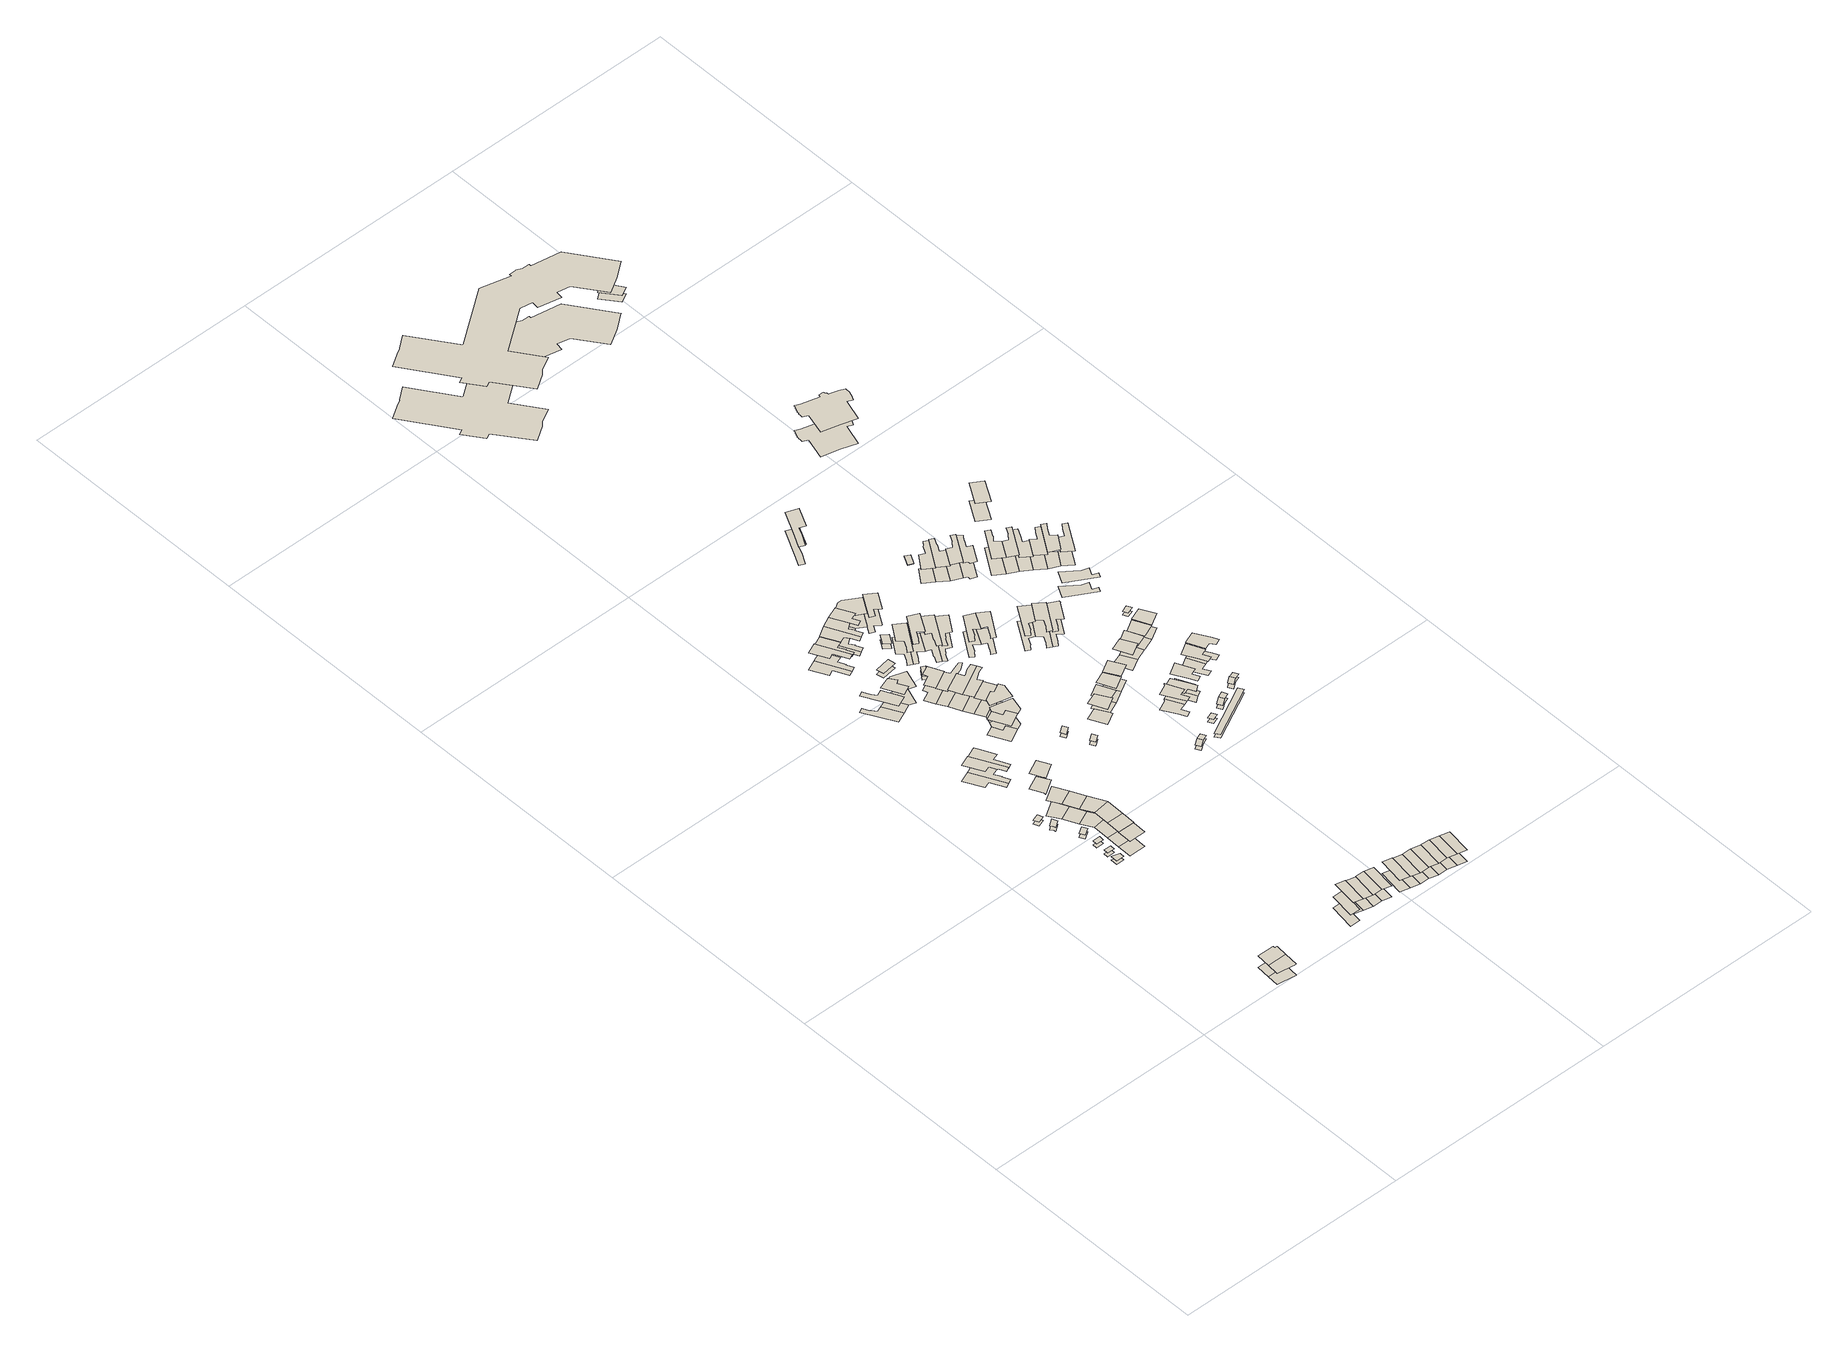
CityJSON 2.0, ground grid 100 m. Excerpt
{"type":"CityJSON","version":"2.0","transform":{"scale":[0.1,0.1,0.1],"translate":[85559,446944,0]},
"CityObjects":{
"building1":{"type":"Building","attributes":{"yearOfConstruction":"1924-01-01Z","measuredHeight":5.61,"storeysAboveGround":1},"geometry":[{"type":"MultiSurface","lod":"1.2","boundaries":[[[0,1,2,3,4,5,6,7]],[[8,9,10,11,12,13,14,15]]]}]},
"building2":{"type":"Building","attributes":{"yearOfConstruction":"1924-01-01Z","measuredHeight":5.61,"storeysAboveGround":1},"geometry":[{"type":"MultiSurface","lod":"1.2","boundaries":[[[2,16,17,18,19,20,3]],[[10,21,22,23,24,25,11]]]}]},
"building3":{"type":"Building","attributes":{"yearOfConstruction":"1968-01-01Z","measuredHeight":1.85,"storeysAboveGround":0},"geometry":[{"type":"MultiSurface","lod":"1.2","boundaries":[[[26,27,28,29]],[[30,31,32,33]]]}]},
"building4":{"type":"Building","attributes":{"yearOfConstruction":"1968-01-01Z","measuredHeight":1.87,"storeysAboveGround":0},"geometry":[{"type":"MultiSurface","lod":"1.2","boundaries":[[[34,35,36,37]],[[38,39,40,41]]]}]},
"building5":{"type":"Building","attributes":{"yearOfConstruction":"1968-01-01Z","measuredHeight":1.93,"storeysAboveGround":0},"geometry":[{"type":"MultiSurface","lod":"1.2","boundaries":[[[42,43,44,45,46]],[[47,48,49,50,51]]]}]},
"building6":{"type":"Building","attributes":{"yearOfConstruction":"1968-01-01Z","measuredHeight":1.88,"storeysAboveGround":0},"geometry":[{"type":"MultiSurface","lod":"1.2","boundaries":[[[52,53,54,55,56]],[[57,58,59,60,61]]]}]},
"building7":{"type":"Building","attributes":{"yearOfConstruction":"1968-01-01Z","measuredHeight":1.86,"storeysAboveGround":0},"geometry":[{"type":"MultiSurface","lod":"1.2","boundaries":[[[62,63,64,65]],[[66,67,68,69]]]}]},
"building8":{"type":"Building","attributes":{"yearOfConstruction":"1968-01-01Z","measuredHeight":1.87,"storeysAboveGround":0},"geometry":[{"type":"MultiSurface","lod":"1.2","boundaries":[[[70,71,72,73]],[[74,75,76,77]]]}]},
"building9":{"type":"Building","attributes":{"yearOfConstruction":"1920-01-01Z","measuredHeight":7.22,"storeysAboveGround":2},"geometry":[{"type":"MultiSurface","lod":"1.2","boundaries":[[[78,79,80,81,82]],[[83,84,85,86,87]]]}]},
"building10":{"type":"Building","attributes":{"yearOfConstruction":"1920-01-01Z","measuredHeight":7.91,"storeysAboveGround":2},"geometry":[{"type":"MultiSurface","lod":"1.2","boundaries":[[[88,89,90,91,92,93,94,95]],[[96,97,98,99,100,101,102,103]]]}]},
"building11":{"type":"Building","attributes":{"yearOfConstruction":"1920-01-01Z","measuredHeight":7.51,"storeysAboveGround":2},"geometry":[{"type":"MultiSurface","lod":"1.2","boundaries":[[[80,104,105,81]],[[106,107,108,109]]]}]},
"building12":{"type":"Building","attributes":{"yearOfConstruction":"1920-01-01Z","measuredHeight":7.49,"storeysAboveGround":2},"geometry":[{"type":"MultiSurface","lod":"1.2","boundaries":[[[110,111,112,113]],[[114,115,116,117]]]}]},
"building13":{"type":"Building","attributes":{"yearOfConstruction":"1920-01-01Z","measuredHeight":7.45,"storeysAboveGround":2},"geometry":[{"type":"MultiSurface","lod":"1.2","boundaries":[[[110,118,119,111]],[[114,120,121,115]]]}]},
"building14":{"type":"Building","attributes":{"yearOfConstruction":"1920-01-01Z","measuredHeight":7.41,"storeysAboveGround":2},"geometry":[{"type":"MultiSurface","lod":"1.2","boundaries":[[[104,122,123,105]],[[124,125,126,127]]]}]},
"building15":{"type":"Building","attributes":{"yearOfConstruction":"1920-01-01Z","measuredHeight":7.49,"storeysAboveGround":2},"geometry":[{"type":"MultiSurface","lod":"1.2","boundaries":[[[118,123,122,119]],[[120,128,129,121]]]}]},
"building16":{"type":"Building","attributes":{"yearOfConstruction":"1920-01-01Z","measuredHeight":7.39,"storeysAboveGround":2},"geometry":[{"type":"MultiSurface","lod":"1.2","boundaries":[[[130,131,132,133,94,93,134,135,136,137]],[[138,139,140,141,142,143,144,145,146,147]]]}]},
"building17":{"type":"Building","attributes":{"yearOfConstruction":"1924-01-01Z","measuredHeight":5.58,"storeysAboveGround":1},"geometry":[{"type":"MultiSurface","lod":"1.2","boundaries":[[[148,149,150,151,152]],[[153,154,155,156,157]]]}]},
"building18":{"type":"Building","attributes":{"yearOfConstruction":"1920-01-01Z","measuredHeight":7.85,"storeysAboveGround":2},"geometry":[{"type":"MultiSurface","lod":"1.2","boundaries":[[[158,159,160,161,162,163]],[[164,165,166,167,168,169]]]}]},
"building19":{"type":"Building","attributes":{"yearOfConstruction":"1920-01-01Z","measuredHeight":8.14,"storeysAboveGround":2},"geometry":[{"type":"MultiSurface","lod":"1.2","boundaries":[[[170,171,172,173,174,175,176,177]],[[178,179,180,181,182,183,184,185]]]}]},
"building20":{"type":"Building","attributes":{"yearOfConstruction":"1924-01-01Z","measuredHeight":5.66,"storeysAboveGround":1},"geometry":[{"type":"MultiSurface","lod":"1.2","boundaries":[[[186,187,150,149,188]],[[189,190,191,192,193]]]}]},
"building21":{"type":"Building","attributes":{"yearOfConstruction":"1924-01-01Z","measuredHeight":5.62,"storeysAboveGround":1},"geometry":[{"type":"MultiSurface","lod":"1.2","boundaries":[[[194,195,186,188]],[[196,197,198,199]]]}]},
"building22":{"type":"Building","attributes":{"yearOfConstruction":"1920-01-01Z","measuredHeight":9.31,"storeysAboveGround":3},"geometry":[{"type":"MultiSurface","lod":"1.2","boundaries":[[[171,200,201,202,203,172]],[[204,205,206,207,208,209]]]}]},
"building23":{"type":"Building","attributes":{"yearOfConstruction":"1924-01-01Z","measuredHeight":5.65,"storeysAboveGround":1},"geometry":[{"type":"MultiSurface","lod":"1.2","boundaries":[[[210,211,195,194]],[[212,213,214,215]]]}]},
"building24":{"type":"Building","attributes":{"yearOfConstruction":"1920-01-01Z","measuredHeight":8.25,"storeysAboveGround":2},"geometry":[{"type":"MultiSurface","lod":"1.2","boundaries":[[[216,217,218,219,220,221,222,223]],[[224,225,226,227,228,229,230,231]]]}]},
"building25":{"type":"Building","attributes":{"yearOfConstruction":"1920-01-01Z","measuredHeight":8,"storeysAboveGround":2},"geometry":[{"type":"MultiSurface","lod":"1.2","boundaries":[[[200,232,233,234,203,202,201]],[[235,236,237,238,239,240,241]]]}]},
"building26":{"type":"Building","attributes":{"yearOfConstruction":"1924-01-01Z","measuredHeight":5.62,"storeysAboveGround":1},"geometry":[{"type":"MultiSurface","lod":"1.2","boundaries":[[[242,243,211,210]],[[244,245,246,247]]]}]},
"building27":{"type":"Building","attributes":{"yearOfConstruction":"1920-01-01Z","measuredHeight":7.45,"storeysAboveGround":2},"geometry":[{"type":"MultiSurface","lod":"1.2","boundaries":[[[248,249,222,221,250,251,252,253]],[[254,255,256,257,258,259,260,261]]]}]},
"building28":{"type":"Building","attributes":{"yearOfConstruction":"1920-01-01Z","measuredHeight":7.74,"storeysAboveGround":2},"geometry":[{"type":"MultiSurface","lod":"1.2","boundaries":[[[262,263,264,265,266,267]],[[268,269,270,271,272,273]]]}]},
"building29":{"type":"Building","attributes":{"yearOfConstruction":"1920-01-01Z","measuredHeight":7.51,"storeysAboveGround":2},"geometry":[{"type":"MultiSurface","lod":"1.2","boundaries":[[[265,264,263,274,275,276,266]],[[277,278,279,280,281,282,283]]]}]},
"building30":{"type":"Building","attributes":{"yearOfConstruction":"1920-01-01Z","measuredHeight":7.87,"storeysAboveGround":2},"geometry":[{"type":"MultiSurface","lod":"1.2","boundaries":[[[284,285,286,287,288,289]],[[290,291,292,293,294,295]]]}]},
"building31":{"type":"Building","attributes":{"yearOfConstruction":"1920-01-01Z","measuredHeight":2.19,"storeysAboveGround":0},"geometry":[{"type":"MultiSurface","lod":"1.2","boundaries":[[[296,297,298,299]],[[300,301,302,303]]]}]},
"building32":{"type":"Building","attributes":{"yearOfConstruction":"1920-01-01Z","measuredHeight":7.53,"storeysAboveGround":2},"geometry":[{"type":"MultiSurface","lod":"1.2","boundaries":[[[248,304,305,306,307,308,309,249]],[[310,311,312,313,314,315,316,317]]]}]},
"building33":{"type":"Building","attributes":{"yearOfConstruction":"1924-01-01Z","measuredHeight":5.66,"storeysAboveGround":1},"geometry":[{"type":"MultiSurface","lod":"1.2","boundaries":[[[318,319,320,321]],[[322,323,324,325]]]}]},
"building34":{"type":"Building","attributes":{"yearOfConstruction":"1920-01-01Z","measuredHeight":8.48,"storeysAboveGround":2},"geometry":[{"type":"MultiSurface","lod":"1.2","boundaries":[[[275,326,327,328,329,330,276]],[[331,332,333,334,335,336,337]]]}]},
"building35":{"type":"Building","attributes":{"yearOfConstruction":"1920-01-01Z","measuredHeight":7.57,"storeysAboveGround":2},"geometry":[{"type":"MultiSurface","lod":"1.2","boundaries":[[[286,338,339,340,341,342,343,344,345,287]],[[346,347,348,349,350,351,352,353,354,355]]]}]},
"building36":{"type":"Building","attributes":{"yearOfConstruction":"1920-01-01Z","measuredHeight":7.88,"storeysAboveGround":2},"geometry":[{"type":"MultiSurface","lod":"1.2","boundaries":[[[330,329,328,327,356,357]],[[358,359,360,361,362,363]]]}]},
"building37":{"type":"Building","attributes":{"yearOfConstruction":"1920-01-01Z","measuredHeight":8.3,"storeysAboveGround":2},"geometry":[{"type":"MultiSurface","lod":"1.2","boundaries":[[[338,364,365,366,367,368,369,339]],[[370,371,372,373,374,375,376,377]]]}]},
"building38":{"type":"Building","attributes":{"yearOfConstruction":"1920-01-01Z","measuredHeight":8.3,"storeysAboveGround":2},"geometry":[{"type":"MultiSurface","lod":"1.2","boundaries":[[[357,356,378,379,380,365,364]],[[381,382,383,384,385,372,371]]]}]},
"building39":{"type":"Building","attributes":{"yearOfConstruction":"1920-01-01Z","measuredHeight":7.53,"storeysAboveGround":2},"geometry":[{"type":"MultiSurface","lod":"1.2","boundaries":[[[308,386,387,388,389,390,391,309]],[[315,392,393,394,395,396,397,316]]]}]},
"building40":{"type":"Building","attributes":{"yearOfConstruction":"1924-01-01Z","measuredHeight":5.62,"storeysAboveGround":1},"geometry":[{"type":"MultiSurface","lod":"1.2","boundaries":[[[319,398,399,320]],[[400,401,402,403]]]}]},
"building41":{"type":"Building","attributes":{"yearOfConstruction":"1920-01-01Z","measuredHeight":1.93,"storeysAboveGround":0},"geometry":[{"type":"MultiSurface","lod":"1.2","boundaries":[[[404,405,406,407]],[[408,409,410,411]]]}]},
"building42":{"type":"Building","attributes":{"yearOfConstruction":"1920-01-01Z","measuredHeight":1.72,"storeysAboveGround":0},"geometry":[{"type":"MultiSurface","lod":"1.2","boundaries":[[[412,413,414,415]],[[416,417,418,419]]]}]},
"building43":{"type":"Building","attributes":{"yearOfConstruction":"1920-01-01Z","measuredHeight":1.94,"storeysAboveGround":0},"geometry":[{"type":"MultiSurface","lod":"1.2","boundaries":[[[420,421,422,423,424]],[[425,426,427,428,429]]]}]},
"building44":{"type":"Building","attributes":{"yearOfConstruction":"1924-01-01Z","measuredHeight":5.62,"storeysAboveGround":1},"geometry":[{"type":"MultiSurface","lod":"1.2","boundaries":[[[430,431,399,398]],[[432,433,402,401]]]}]},
"building45":{"type":"Building","attributes":{"yearOfConstruction":"1920-01-01Z","measuredHeight":7.59,"storeysAboveGround":2},"geometry":[{"type":"MultiSurface","lod":"1.2","boundaries":[[[390,434,435,436,437,438,391]],[[439,440,441,442,443,444,445]]]}]},
"building46":{"type":"Building","attributes":{"yearOfConstruction":"1920-01-01Z","measuredHeight":2.38,"storeysAboveGround":0},"geometry":[{"type":"MultiSurface","lod":"1.2","boundaries":[[[446,447,448,449]],[[450,451,452,453]]]}]},
"building47":{"type":"Building","attributes":{"yearOfConstruction":"1924-01-01Z","measuredHeight":5.68,"storeysAboveGround":1},"geometry":[{"type":"MultiSurface","lod":"1.2","boundaries":[[[454,455,431,430]],[[456,457,458,459]]]}]},
"building48":{"type":"Building","attributes":{"yearOfConstruction":"1920-01-01Z","measuredHeight":6.43,"storeysAboveGround":2},"geometry":[{"type":"MultiSurface","lod":"1.2","boundaries":[[[460,461,462,463,464,465,466,467]],[[468,469,470,471,472,473,474,475]]]}]},
"building49":{"type":"Building","attributes":{"yearOfConstruction":"1920-01-01Z","measuredHeight":9.78,"storeysAboveGround":3},"geometry":[{"type":"MultiSurface","lod":"1.2","boundaries":[[[460,476,477,478,479,480,461]],[[481,482,483,484,485,486,487]]]}]},
"building50":{"type":"Building","attributes":{"yearOfConstruction":"1924-01-01Z","measuredHeight":5.66,"storeysAboveGround":1},"geometry":[{"type":"MultiSurface","lod":"1.2","boundaries":[[[488,489,455,454]],[[490,491,457,456]]]}]},
"building51":{"type":"Building","attributes":{"yearOfConstruction":"1920-01-01Z","measuredHeight":6.48,"storeysAboveGround":2},"geometry":[{"type":"MultiSurface","lod":"1.2","boundaries":[[[437,492,493,494,495,496,438]],[[497,498,499,500,501,502,503]]]}]},
"building52":{"type":"Building","attributes":{"yearOfConstruction":"1920-01-01Z","measuredHeight":7.53,"storeysAboveGround":2},"geometry":[{"type":"MultiSurface","lod":"1.2","boundaries":[[[504,505,506,507,508]],[[509,510,511,512,513]]]}]},
"building53":{"type":"Building","attributes":{"yearOfConstruction":"1924-01-01Z","measuredHeight":5.67,"storeysAboveGround":1},"geometry":[{"type":"MultiSurface","lod":"1.2","boundaries":[[[488,514,515,489]],[[490,516,517,491]]]}]},
"building54":{"type":"Building","attributes":{"yearOfConstruction":"1920-01-01Z","measuredHeight":8.33,"storeysAboveGround":2},"geometry":[{"type":"MultiSurface","lod":"1.2","boundaries":[[[518,519,520,521,480,479,522,523]],[[524,525,526,527,528,529,530,531]]]}]},
"building55":{"type":"Building","attributes":{"yearOfConstruction":"1920-01-01Z","measuredHeight":7.98,"storeysAboveGround":2},"geometry":[{"type":"MultiSurface","lod":"1.2","boundaries":[[[493,532,533,534,535,536,537,494]],[[538,539,540,541,542,543,544,545]]]}]},
"building56":{"type":"Building","attributes":{"yearOfConstruction":"1920-01-01Z","measuredHeight":7.73,"storeysAboveGround":2},"geometry":[{"type":"MultiSurface","lod":"1.2","boundaries":[[[546,547,548,549,550,551,552,553,521,520]],[[554,555,556,557,558,559,560,561,562,563]]]}]},
"building57":{"type":"Building","attributes":{"yearOfConstruction":"1924-01-01Z","measuredHeight":5.67,"storeysAboveGround":1},"geometry":[{"type":"MultiSurface","lod":"1.2","boundaries":[[[564,565,515,514]],[[566,567,517,516]]]}]},
"building58":{"type":"Building","attributes":{"yearOfConstruction":"1929-01-01Z","measuredHeight":2.01,"storeysAboveGround":0},"geometry":[{"type":"MultiSurface","lod":"1.2","boundaries":[[[568,569,570,571]],[[572,573,574,575]]]}]},
"building59":{"type":"Building","attributes":{"yearOfConstruction":"1920-01-01Z","measuredHeight":6.31,"storeysAboveGround":2},"geometry":[{"type":"MultiSurface","lod":"1.2","boundaries":[[[507,506,576,577,578]],[[579,580,581,582,583]]]}]},
"building60":{"type":"Building","attributes":{"yearOfConstruction":"1929-01-01Z","measuredHeight":1.9,"storeysAboveGround":0},"geometry":[{"type":"MultiSurface","lod":"1.2","boundaries":[[[584,585,570,569]],[[586,587,588,589]]]}]},
"building61":{"type":"Building","attributes":{"yearOfConstruction":"1920-01-01Z","measuredHeight":7.88,"storeysAboveGround":2},"geometry":[{"type":"MultiSurface","lod":"1.2","boundaries":[[[590,591,592,593,594,595,596,597]],[[598,599,600,601,602,603,604,605]]]}]},
"building62":{"type":"Building","attributes":{"yearOfConstruction":"1920-01-01Z","measuredHeight":7.27,"storeysAboveGround":2},"geometry":[{"type":"MultiSurface","lod":"1.2","boundaries":[[[576,606,607,577]],[[608,609,610,611]]]}]},
"building63":{"type":"Building","attributes":{"yearOfConstruction":"1920-01-01Z","measuredHeight":8.09,"storeysAboveGround":2},"geometry":[{"type":"MultiSurface","lod":"1.2","boundaries":[[[612,613,595,594,614,615,616,617]],[[618,619,620,621,622,623,624,625]]]}]},
"building64":{"type":"Building","attributes":{"yearOfConstruction":"1929-01-01Z","measuredHeight":7.55,"storeysAboveGround":2},"geometry":[{"type":"MultiSurface","lod":"1.2","boundaries":[[[626,627,628,629,630,631,632,633]],[[634,635,636,637,638,639,640,641]]]}]},
"building65":{"type":"Building","attributes":{"yearOfConstruction":"1920-01-01Z","measuredHeight":7.67,"storeysAboveGround":2},"geometry":[{"type":"MultiSurface","lod":"1.2","boundaries":[[[606,642,643,607]],[[644,645,646,647]]]}]},
"building66":{"type":"Building","attributes":{"yearOfConstruction":"1929-01-01Z","measuredHeight":2.01,"storeysAboveGround":0},"geometry":[{"type":"MultiSurface","lod":"1.2","boundaries":[[[648,649,650,651]],[[652,653,654,655]]]}]},
"building67":{"type":"Building","attributes":{"yearOfConstruction":"1914-01-01Z","measuredHeight":9.25,"storeysAboveGround":3},"geometry":[{"type":"MultiSurface","lod":"1.2","boundaries":[[[656,657,658,659,660,661,662,663,664]],[[665,666,667,668,669,670,671,672,673]]]}]},
"building68":{"type":"Building","attributes":{"yearOfConstruction":"1920-01-01Z","measuredHeight":7.37,"storeysAboveGround":2},"geometry":[{"type":"MultiSurface","lod":"1.2","boundaries":[[[674,675,676,677,678,679,680,681]],[[682,683,684,685,686,687,688,689]]]}]},
"building69":{"type":"Building","attributes":{"yearOfConstruction":"1929-01-01Z","measuredHeight":5.4,"storeysAboveGround":1},"geometry":[{"type":"MultiSurface","lod":"1.2","boundaries":[[[626,690,691,692,693,694,627]],[[695,696,697,698,699,700,701]]]}]},
"building70":{"type":"Building","attributes":{"yearOfConstruction":"1990-01-01Z","measuredHeight":1.73,"storeysAboveGround":0},"geometry":[{"type":"MultiSurface","lod":"1.2","boundaries":[[[702,703,704,705]],[[706,707,708,709]]]}]},
"building71":{"type":"Building","attributes":{"yearOfConstruction":"1929-01-01Z","measuredHeight":2.1,"storeysAboveGround":0},"geometry":[{"type":"MultiSurface","lod":"1.2","boundaries":[[[710,711,712,713]],[[714,715,716,717]]]}]},
"building72":{"type":"Building","attributes":{"yearOfConstruction":"1920-01-01Z","measuredHeight":8.12,"storeysAboveGround":2},"geometry":[{"type":"MultiSurface","lod":"1.2","boundaries":[[[718,719,720,679,678,721,722,723]],[[724,725,726,727,728,729,730,731]]]}]},
"building73":{"type":"Building","attributes":{"yearOfConstruction":"1929-01-01Z","measuredHeight":7.56,"storeysAboveGround":2},"geometry":[{"type":"MultiSurface","lod":"1.2","boundaries":[[[693,692,732,733,734,735,694]],[[736,737,738,739,740,741,742]]]}]},
"building74":{"type":"Building","attributes":{"yearOfConstruction":"1920-01-01Z","measuredHeight":7.77,"storeysAboveGround":2},"geometry":[{"type":"MultiSurface","lod":"1.2","boundaries":[[[743,744,745,746]],[[747,748,749,750]]]}]},
"building75":{"type":"Building","attributes":{"yearOfConstruction":"1920-01-01Z","measuredHeight":7.43,"storeysAboveGround":2},"geometry":[{"type":"MultiSurface","lod":"1.2","boundaries":[[[719,751,752,753,754,755,756,757,758,720]],[[759,760,761,762,763,764,765,766,767,768]]]}]},
"building76":{"type":"Building","attributes":{"yearOfConstruction":"1929-01-01Z","measuredHeight":2.18,"storeysAboveGround":0},"geometry":[{"type":"MultiSurface","lod":"1.2","boundaries":[[[769,770,712,711]],[[771,772,773,774]]]}]},
"building77":{"type":"Building","attributes":{"yearOfConstruction":"1920-01-01Z","measuredHeight":6.88,"storeysAboveGround":2},"geometry":[{"type":"MultiSurface","lod":"1.2","boundaries":[[[775,776,777,778,779,780,781,782]],[[783,784,785,786,787,788,789,790]]]}]},
"building78":{"type":"Building","attributes":{"yearOfConstruction":"1920-01-01Z","measuredHeight":0.155,"storeysAboveGround":0},"geometry":[{"type":"MultiSurface","lod":"1.2","boundaries":[[[791,792,793,794]],[[795,796,797,798]]]}]},
"building79":{"type":"Building","attributes":{"yearOfConstruction":"1920-01-01Z","measuredHeight":6.59,"storeysAboveGround":2},"geometry":[{"type":"MultiSurface","lod":"1.2","boundaries":[[[744,799,800,801,745]],[[802,803,804,805,806]]]}]},
"building80":{"type":"Building","attributes":{"yearOfConstruction":"1920-01-01Z","measuredHeight":7.35,"storeysAboveGround":2},"geometry":[{"type":"MultiSurface","lod":"1.2","boundaries":[[[775,807,808,809,810,811,812,776]],[[813,814,815,816,817,818,819,820]]]}]},
"building81":{"type":"Building","attributes":{"yearOfConstruction":"1929-01-01Z","measuredHeight":2.22,"storeysAboveGround":0},"geometry":[{"type":"MultiSurface","lod":"1.2","boundaries":[[[821,822,823,824]],[[825,826,827,828]]]}]},
"building82":{"type":"Building","attributes":{"yearOfConstruction":"1929-01-01Z","measuredHeight":7.14,"storeysAboveGround":2},"geometry":[{"type":"MultiSurface","lod":"1.2","boundaries":[[[829,830,831,832,833,834,835]],[[836,837,838,839,840,841,842]]]}]},
"building83":{"type":"Building","attributes":{"yearOfConstruction":"1920-01-01Z","measuredHeight":7.95,"storeysAboveGround":2},"geometry":[{"type":"MultiSurface","lod":"1.2","boundaries":[[[843,844,845,846,847,848,808,807]],[[849,850,851,852,853,854,855,856]]]}]},
"building84":{"type":"Building","attributes":{"yearOfConstruction":"1920-01-01Z","measuredHeight":6.82,"storeysAboveGround":2},"geometry":[{"type":"MultiSurface","lod":"1.2","boundaries":[[[799,857,858,859,800]],[[860,861,862,863,864]]]}]},
"building85":{"type":"Building","attributes":{"yearOfConstruction":"1929-01-01Z","measuredHeight":1.85,"storeysAboveGround":0},"geometry":[{"type":"MultiSurface","lod":"1.2","boundaries":[[[865,866,823,822]],[[867,868,869,870]]]}]},
"building86":{"type":"Building","attributes":{"yearOfConstruction":"1920-01-01Z","measuredHeight":7.58,"storeysAboveGround":2},"geometry":[{"type":"MultiSurface","lod":"1.2","boundaries":[[[871,844,843,872,873,874,875,876,877,878]],[[879,880,881,882,883,884,885,886,887,888]]]}]},
"building87":{"type":"Building","attributes":{"yearOfConstruction":"1957-01-01Z","measuredHeight":25.71,"storeysAboveGround":8},"geometry":[{"type":"MultiSurface","lod":"1.2","boundaries":[[[889,890,891,892,893,894,895,896,897,898,899,900,901,902,903,904,905,906,907,908,909,910,911,912,913,914,915,916,917,918,919,920,921,922,923,924,925,926]],[[927,928,929,930,931,932,933,934,935,936,937,938,939,940,941,942,943,944,945,946,947,948,949,950,951,952,953,954,955,956,957,958,959,960,961,962,963,964]]]}]},
"building88":{"type":"Building","attributes":{"yearOfConstruction":"1929-01-01Z","measuredHeight":7.67,"storeysAboveGround":2},"geometry":[{"type":"MultiSurface","lod":"1.2","boundaries":[[[833,965,966,967,968,969,834]],[[970,971,972,973,974,975,976]]]}]},
"building89":{"type":"Building","attributes":{"yearOfConstruction":"1920-01-01Z","measuredHeight":7.19,"storeysAboveGround":2},"geometry":[{"type":"MultiSurface","lod":"1.2","boundaries":[[[858,977,978,979,859]],[[980,981,982,983,984]]]}]},
"building90":{"type":"Building","attributes":{"yearOfConstruction":"1920-01-01Z","measuredHeight":8.3,"storeysAboveGround":2},"geometry":[{"type":"MultiSurface","lod":"1.2","boundaries":[[[985,986,987,988,989,990,991,992]],[[993,994,995,996,997,998,999,1000]]]}]},
"building91":{"type":"Building","attributes":{"yearOfConstruction":"1920-01-01Z","measuredHeight":1.87,"storeysAboveGround":0},"geometry":[{"type":"MultiSurface","lod":"1.2","boundaries":[[[1001,1002,1003,1004]],[[1005,1006,1007,1008]]]}]},
"building92":{"type":"Building","attributes":{"yearOfConstruction":"1920-01-01Z","measuredHeight":7.18,"storeysAboveGround":2},"geometry":[{"type":"MultiSurface","lod":"1.2","boundaries":[[[1009,1010,1011,1012,1013,1014,1015,1016]],[[1017,1018,1019,1020,1021,1022,1023,1024]]]}]},
"building93":{"type":"Building","attributes":{"yearOfConstruction":"1920-01-01Z","measuredHeight":8.25,"storeysAboveGround":2},"geometry":[{"type":"MultiSurface","lod":"1.2","boundaries":[[[1025,1026,1027,1028,1029,1030,987,986]],[[1031,1032,1033,1034,1035,1036,995,994]]]}]},
"building94":{"type":"Building","attributes":{"yearOfConstruction":"1920-01-01Z","measuredHeight":6.94,"storeysAboveGround":2},"geometry":[{"type":"MultiSurface","lod":"1.2","boundaries":[[[1026,1025,1037,1038,1039,1040,1041]],[[1042,1043,1044,1045,1046,1047,1048]]]}]},
"building95":{"type":"Building","attributes":{"yearOfConstruction":"1920-01-01Z","measuredHeight":7.21,"storeysAboveGround":2},"geometry":[{"type":"MultiSurface","lod":"1.2","boundaries":[[[1049,1050,1051,1052,1053,1038,1037]],[[1054,1055,1056,1057,1058,1059,1060]]]}]},
"building96":{"type":"Building","attributes":{"yearOfConstruction":"1920-01-01Z","measuredHeight":8.2,"storeysAboveGround":2},"geometry":[{"type":"MultiSurface","lod":"1.2","boundaries":[[[1061,1050,1049,1062,1063,1064,1065,1066]],[[1067,1068,1069,1070,1071,1072,1073,1074]]]}]},
"building97":{"type":"Building","attributes":{"yearOfConstruction":"1920-01-01Z","measuredHeight":6.96,"storeysAboveGround":2},"geometry":[{"type":"MultiSurface","lod":"1.2","boundaries":[[[1062,1075,1076,1077,1078,1079,1080,1063]],[[1081,1082,1083,1084,1085,1086,1087,1088]]]}]},
"building98":{"type":"Building","attributes":{"yearOfConstruction":"1928-01-01Z","measuredHeight":8.86,"storeysAboveGround":2},"geometry":[{"type":"MultiSurface","lod":"1.2","boundaries":[[[1089,1090,1091,1092]],[[1093,1094,1095,1096]]]}]},
"building99":{"type":"Building","attributes":{"yearOfConstruction":"1993-01-01Z","measuredHeight":12.33,"storeysAboveGround":4},"geometry":[{"type":"MultiSurface","lod":"1.2","boundaries":[[[1097,1098,1099,1100,1101,1102,1103,1104,1105,1106,1107,1108,1109,1110,1111,1112,1113,1114,1115,1116,1117,1118,1119,1120,1121,1122,1123,1124,1125,1126,1127,1128,1129,1130,1131,1132,1133,1134,1135,1136,1137,1138,1139,1140,1141,1142,1143,1144,1145,1146,1147,1148,1149,1150,1151,1152,1153,1154,1155,1156,1157,1158,1159,1160,1161,1162,1163,1164,1165,1166,1167,1168,1169,1170]],[[1171,1172,1173,1174,1175,1176,1177,1178,1179,1180,1181,1182,1183,1184,1185,1186,1187,1188,1189,1190,1191,1192,1193,1194,1195,1196,1197,1198,1199,1200,1201,1202,1203,1204,1205,1206,1207,1208,1209,1210,1211,1212,1213,1214,1215,1216,1217,1218,1219,1220,1221,1222,1223,1224,1225,1226,1227,1228,1229,1230,1231,1232,1233,1234,1235,1236,1237,1238,1239,1240,1241,1242,1243,1244]]]}]},
"building100":{"type":"Building","attributes":{"yearOfConstruction":"1972-01-01Z","measuredHeight":3.16,"storeysAboveGround":1},"geometry":[{"type":"MultiSurface","lod":"1.2","boundaries":[[[1245,1246,1247,1248]],[[1249,1250,1251,1252]]]}]}
},
"vertices":[
[445,0,0],[446,0,0],[451,60,0],[369,60,0],[364,10,0],[434,0,0],[435,0,0],[443,0,0],[445,0,56],[446,0,56],[451,60,56],[369,60,56],[364,10,56],[434,0,56],[435,0,56],[443,0,56],
[456,110,0],[454,110,0],[445,110,0],[445,120,0],[374,120,0],[456,110,56],[454,110,56],[445,110,56],[445,120,56],[374,120,56],
[390,840,0],[391,860,0],[359,870,0],[358,840,0],[390,840,18],[391,860,18],[359,870,18],[358,840,18],
[392,890,0],[393,910,0],[361,910,0],[360,890,0],[392,890,19],[393,910,19],[361,910,19],[360,890,19],
[288,1170,0],[316,1180,0],[308,1200,0],[307,1200,0],[278,1190,0],[288,1170,19],[316,1180,19],[308,1200,19],[307,1200,19],[278,1190,19],
[310,1120,0],[312,1110,0],[340,1130,0],[330,1150,0],[302,1130,0],[310,1120,19],[312,1110,19],[340,1130,19],[330,1150,19],[302,1130,19],
[394,950,0],[395,970,0],[363,970,0],[362,950,0],[394,950,19],[395,970,19],[363,970,19],[362,950,19],
[363,1010,0],[392,1030,0],[382,1050,0],[353,1030,0],[363,1010,19],[392,1030,19],[382,1050,19],[353,1030,19],
[431,840,0],[492,840,0],[494,900,0],[423,900,0],[421,840,0],[431,840,72],[492,840,72],[494,900,72],[423,900,72],[421,840,72],
[279,1440,0],[305,1450,0],[319,1420,0],[321,1420,0],[334,1390,0],[353,1400,0],[285,1540,0],[239,1520,0],[279,1440,79],[305,1450,79],[319,1420,79],[321,1420,79],[334,1390,79],[353,1400,79],[285,1540,79],[239,1520,79],
[496,960,0],[425,960,0],[494,900,75],[496,960,75],[425,960,75],[423,900,75],
[370,1140,0],[433,1170,0],[404,1230,0],[341,1190,0],[370,1140,75],[433,1170,75],[404,1230,75],[341,1190,75],
[398,1080,0],[461,1110,0],[398,1080,75],[461,1110,75],
[498,1040,0],[427,1030,0],[496,960,74],[498,1040,74],[427,1030,74],[425,960,74],
[427,1030,75],[498,1040,75],
[373,1480,0],[344,1540,0],[343,1540,0],[333,1560,0],[372,1410,0],[358,1440,0],[360,1440,0],[345,1470,0],[373,1480,74],[344,1540,74],[343,1540,74],[333,1560,74],[285,1540,74],[353,1400,74],[372,1410,74],[358,1440,74],[360,1440,74],[345,1470,74],
[797,50,0],[803,90,0],[811,160,0],[771,160,0],[755,50,0],[797,50,56],[803,90,56],[811,160,56],[771,160,56],[755,50,56],
[412,1280,0],[413,1280,0],[413,1270,0],[476,1310,0],[450,1360,0],[387,1330,0],[412,1280,78],[413,1280,78],[413,1270,78],[476,1310,78],[450,1360,78],[387,1330,78],
[278,1890,0],[323,1910,0],[283,1990,0],[258,1980,0],[244,2000,0],[242,2000,0],[229,2030,0],[210,2020,0],[278,1890,81],[323,1910,81],[283,1990,81],[258,1980,81],[244,2000,81],[242,2000,81],[229,2030,81],[210,2020,81],
[857,190,0],[818,200,0],[841,80,0],[857,190,57],[818,200,57],[811,160,57],[803,90,57],[841,80,57],
[881,70,0],[897,180,0],[881,70,56],[897,180,56],[857,190,56],[841,80,56],
[361,1930,0],[341,1970,0],[355,1980,0],[335,2010,0],[323,1910,93],[361,1930,93],[341,1970,93],[355,1980,93],[335,2010,93],[283,1990,93],
[921,70,0],[937,180,0],[921,70,57],[937,180,57],[897,180,57],[881,70,57],
[258,2230,0],[281,2240,0],[295,2210,0],[296,2210,0],[309,2180,0],[331,2190,0],[268,2320,0],[223,2300,0],[258,2230,83],[281,2240,83],[295,2210,83],[296,2210,83],[309,2180,83],[331,2190,83],[268,2320,83],[223,2300,83],
[389,1920,0],[416,2000,0],[354,2020,0],[361,1930,80],[389,1920,80],[416,2000,80],[354,2020,80],[335,2010,80],[355,1980,80],[341,1970,80],
[960,60,0],[976,170,0],[960,60,56],[976,170,56],[937,180,56],[921,70,56],
[348,2270,0],[313,2340,0],[349,2200,0],[336,2230,0],[337,2230,0],[323,2260,0],[348,2270,74],[313,2340,74],[268,2320,74],[331,2190,74],[349,2200,74],[336,2230,74],[337,2230,74],[323,2260,74],
[504,1550,0],[564,1580,0],[542,1620,0],[521,1610,0],[503,1650,0],[464,1630,0],[504,1550,77],[564,1580,77],[542,1620,77],[521,1610,77],[503,1650,77],[464,1630,77],
[588,1590,0],[603,1650,0],[513,1670,0],[521,1610,75],[542,1620,75],[564,1580,75],[588,1590,75],[603,1650,75],[513,1670,75],[503,1650,75],
[456,1930,0],[416,1910,0],[436,1870,0],[515,1910,0],[488,1970,0],[449,1950,0],[456,1930,79],[416,1910,79],[436,1870,79],[515,1910,79],[488,1970,79],[449,1950,79],
[389,2090,0],[453,2100,0],[449,2130,0],[384,2120,0],[389,2090,22],[453,2100,22],[449,2130,22],[384,2120,22],
[373,2280,0],[387,2260,0],[388,2260,0],[402,2230,0],[420,2240,0],[358,2370,0],[348,2270,75],[373,2280,75],[387,2260,75],[388,2260,75],[402,2230,75],[420,2240,75],[358,2370,75],[313,2340,75],
[1000,60,0],[1040,50,0],[1056,160,0],[1016,170,0],[1000,60,57],[1040,50,57],[1056,160,57],[1016,170,57],
[618,1710,0],[607,1730,0],[570,1710,0],[564,1720,0],[522,1700,0],[603,1650,85],[618,1710,85],[607,1730,85],[570,1710,85],[564,1720,85],[522,1700,85],[513,1670,85],
[458,1830,0],[538,1870,0],[566,1880,0],[565,1880,0],[592,1900,0],[583,1910,0],[556,1900,0],[527,1890,0],[436,1870,76],[458,1830,76],[538,1870,76],[566,1880,76],[565,1880,76],[592,1900,76],[583,1910,76],[556,1900,76],[527,1890,76],[515,1910,76],
[582,1780,0],[503,1740,0],[522,1700,79],[564,1720,79],[570,1710,79],[607,1730,79],[582,1780,79],[503,1740,79],
[480,1780,0],[615,1850,0],[605,1870,0],[579,1860,0],[578,1860,0],[550,1840,0],[458,1830,83],[480,1780,83],[615,1850,83],[605,1870,83],[579,1860,83],[578,1860,83],[550,1840,83],[538,1870,83],
[570,1800,0],[598,1820,0],[624,1830,0],[503,1740,83],[582,1780,83],[570,1800,83],[598,1820,83],[624,1830,83],
[439,2250,0],[426,2280,0],[427,2280,0],[413,2300,0],[437,2320,0],[401,2390,0],[439,2250,75],[426,2280,75],[427,2280,75],[413,2300,75],[437,2320,75],[401,2390,75],
[1079,40,0],[1095,150,0],[1040,50,56],[1079,40,56],[1095,150,56],[1056,160,56],
[658,1430,0],[686,1450,0],[676,1470,0],[648,1450,0],[658,1430,19],[686,1450,19],[676,1470,19],[648,1450,19],
[499,1980,0],[528,2020,0],[511,2030,0],[482,1990,0],[499,1980,17],[528,2020,17],[511,2030,17],[482,1990,17],
[708,1330,0],[736,1350,0],[735,1350,0],[726,1370,0],[698,1350,0],[708,1330,19],[736,1350,19],[735,1350,19],[726,1370,19],[698,1350,19],
[1119,40,0],[1135,150,0],[1119,40,56],[1135,150,56],
[451,2290,0],[471,2300,0],[457,2330,0],[486,2340,0],[451,2410,0],[437,2320,76],[451,2290,76],[471,2300,76],[457,2330,76],[486,2340,76],[451,2410,76],[401,2390,76],
[512,2180,0],[535,2220,0],[510,2240,0],[486,2200,0],[512,2180,24],[535,2220,24],[510,2240,24],[486,2200,24],
[1159,30,0],[1175,140,0],[1159,30,57],[1175,140,57],[1135,150,57],[1119,40,57],
[512,2070,0],[593,2190,0],[550,2220,0],[502,2150,0],[526,2130,0],[509,2100,0],[510,2100,0],[494,2080,0],[512,2070,64],[593,2190,64],[550,2220,64],[502,2150,64],[526,2130,64],[509,2100,64],[510,2100,64],[494,2080,64],
[530,2060,0],[547,2080,0],[564,2110,0],[588,2090,0],[636,2170,0],[512,2070,98],[530,2060,98],[547,2080,98],[564,2110,98],[588,2090,98],[636,2170,98],[593,2190,98],
[1198,30,0],[1214,140,0],[1198,30,57],[1214,140,57],
[521,2320,0],[522,2320,0],[565,2390,0],[501,2430,0],[481,2430,0],[486,2340,65],[521,2320,65],[522,2320,65],[565,2390,65],[501,2430,65],[481,2430,65],[451,2410,65],
[812,1380,0],[864,1410,0],[860,1420,0],[830,1470,0],[780,1450,0],[812,1380,75],[864,1410,75],[860,1420,75],[830,1470,75],[780,1450,75],
[1238,20,0],[1254,130,0],[1238,20,57],[1254,130,57],
[595,2050,0],[579,2020,0],[597,2010,0],[678,2140,0],[611,2080,0],[594,2050,0],[595,2050,83],[579,2020,83],[597,2010,83],[678,2140,83],[636,2170,83],[588,2090,83],[611,2080,83],[594,2050,83],
[504,2290,0],[524,2280,0],[541,2310,0],[564,2290,0],[566,2290,0],[610,2360,0],[522,2320,80],[504,2290,80],[524,2280,80],[541,2310,80],[564,2290,80],[566,2290,80],[610,2360,80],[565,2390,80],
[615,2000,0],[631,2030,0],[632,2030,0],[649,2050,0],[672,2040,0],[713,2100,0],[721,2110,0],[720,2110,0],[615,2000,77],[631,2030,77],[632,2030,77],[649,2050,77],[672,2040,77],[713,2100,77],[721,2110,77],[720,2110,77],[678,2140,77],[597,2010,77],
[1278,10,0],[1294,120,0],[1278,10,57],[1294,120,57],
[966,1060,0],[994,1080,0],[984,1100,0],[956,1080,0],[966,1060,20],[994,1080,20],[984,1100,20],[956,1080,20],
[908,1440,0],[876,1510,0],[825,1480,0],[830,1470,63],[860,1420,63],[908,1440,63],[876,1510,63],[825,1480,63],
[1018,1090,0],[1008,1110,0],[1018,1090,19],[1008,1110,19],[984,1100,19],[994,1080,19],
[699,1950,0],[715,1970,0],[716,1970,0],[733,2000,0],[756,1980,0],[796,2050,0],[754,2070,0],[681,1960,0],[699,1950,79],[715,1970,79],[716,1970,79],[733,2000,79],[756,1980,79],[796,2050,79],[754,2070,79],[681,1960,79],
[960,1470,0],[927,1530,0],[908,1440,73],[960,1470,73],[927,1530,73],[876,1510,73],
[765,1910,0],[838,2020,0],[780,1970,0],[762,1940,0],[763,1940,0],[747,1920,0],[765,1910,81],[838,2020,81],[796,2050,81],[756,1980,81],[780,1970,81],[762,1940,81],[763,1940,81],[747,1920,81],
[1080,1270,0],[1047,1340,0],[1040,1330,0],[998,1310,0],[1031,1250,0],[1046,1220,0],[1068,1230,0],[1053,1260,0],[1080,1270,76],[1047,1340,76],[1040,1330,76],[998,1310,76],[1031,1250,76],[1046,1220,76],[1068,1230,76],[1053,1260,76],
[1011,1500,0],[979,1560,0],[960,1470,77],[1011,1500,77],[979,1560,77],[927,1530,77],
[1118,1140,0],[1108,1160,0],[1082,1150,0],[1092,1130,0],[1118,1140,20],[1108,1160,20],[1082,1150,20],[1092,1130,20],
[635,2870,0],[579,2760,0],[552,2710,0],[575,2700,0],[603,2750,0],[616,2780,0],[643,2770,0],[684,2850,0],[685,2850,0],[635,2870,93],[579,2760,93],[552,2710,93],[575,2700,93],[603,2750,93],[616,2780,93],[643,2770,93],[684,2850,93],[685,2850,93],
[867,1840,0],[883,1860,0],[884,1860,0],[901,1890,0],[925,1880,0],[973,1950,0],[930,1980,0],[849,1850,0],[867,1840,74],[883,1860,74],[884,1860,74],[901,1890,74],[925,1880,74],[973,1950,74],[930,1980,74],[849,1850,74],
[1105,1280,0],[1119,1250,0],[1143,1270,0],[1129,1300,0],[1095,1360,0],[1080,1270,54],[1105,1280,54],[1119,1250,54],[1143,1270,54],[1129,1300,54],[1095,1360,54],[1047,1340,54],
[1061,1060,0],[1276,1170,0],[1263,1190,0],[1047,1080,0],[1061,1060,17],[1276,1170,17],[1263,1190,17],[1047,1080,17],
[1162,1160,0],[1190,1180,0],[1180,1200,0],[1152,1180,0],[1162,1160,21],[1190,1180,21],[1180,1200,21],[1152,1180,21],
[915,1810,0],[934,1800,0],[1015,1920,0],[948,1860,0],[931,1830,0],[932,1830,0],[915,1810,81],[934,1800,81],[1015,1920,81],[973,1950,81],[925,1880,81],[948,1860,81],[931,1830,81],[932,1830,81],
[1166,1280,0],[1151,1310,0],[1177,1320,0],[1144,1390,0],[1129,1300,76],[1143,1270,76],[1166,1280,76],[1151,1310,76],[1177,1320,76],[1144,1390,76],[1095,1360,76],
[1062,1520,0],[1113,1550,0],[1081,1610,0],[1030,1590,0],[1062,1520,78],[1113,1550,78],[1081,1610,78],[1030,1590,78],
[952,1790,0],[968,1810,0],[969,1810,0],[986,1840,0],[1010,1820,0],[1054,1890,0],[1056,1890,0],[1058,1900,0],[934,1800,74],[952,1790,74],[968,1810,74],[969,1810,74],[986,1840,74],[1010,1820,74],[1054,1890,74],[1056,1890,74],[1058,1900,74],[1015,1920,74],
[1214,1190,0],[1204,1210,0],[1214,1190,22],[1204,1210,22],[1180,1200,22],[1190,1180,22],
[853,2320,0],[929,2440,0],[911,2450,0],[895,2430,0],[894,2430,0],[877,2400,0],[853,2410,0],[810,2350,0],[853,2320,69],[929,2440,69],[911,2450,69],[895,2430,69],[894,2430,69],[877,2400,69],[853,2410,69],[810,2350,69],
[857,2440,0],[879,2480,0],[858,2490,0],[836,2450,0],[857,2440,2],[879,2480,2],[858,2490,2],[836,2450,2],
[1162,1570,0],[1137,1630,0],[1132,1640,0],[1113,1550,66],[1162,1570,66],[1137,1630,66],[1132,1640,66],[1081,1610,66],
[895,2290,0],[938,2360,0],[915,2370,0],[932,2400,0],[931,2400,0],[947,2430,0],[853,2320,73],[895,2290,73],[938,2360,73],[915,2370,73],[932,2400,73],[931,2400,73],[947,2430,73],[929,2440,73],
[1262,1210,0],[1288,1230,0],[1278,1250,0],[1252,1230,0],[1262,1210,22],[1288,1230,22],[1278,1250,22],[1252,1230,22],
[1226,1350,0],[1241,1320,0],[1264,1330,0],[1249,1360,0],[1275,1370,0],[1242,1440,0],[1193,1410,0],[1226,1350,71],[1241,1320,71],[1264,1330,71],[1249,1360,71],[1275,1370,71],[1242,1440,71],[1193,1410,71],
[937,2270,0],[1013,2390,0],[995,2400,0],[979,2370,0],[978,2370,0],[961,2350,0],[937,2270,79],[1013,2390,79],[995,2400,79],[979,2370,79],[978,2370,79],[961,2350,79],[938,2360,79],[895,2290,79],
[1167,1570,0],[1218,1590,0],[1186,1660,0],[1162,1570,68],[1167,1570,68],[1218,1590,68],[1186,1660,68],[1137,1630,68],
[1314,1240,0],[1304,1260,0],[1314,1240,18],[1304,1260,18],[1278,1250,18],[1288,1230,18],
[1031,2370,0],[954,2260,0],[953,2250,0],[978,2240,0],[1022,2310,0],[999,2320,0],[1016,2350,0],[1015,2350,0],[1031,2370,76],[1013,2390,76],[937,2270,76],[954,2260,76],[953,2250,76],[978,2240,76],[1022,2310,76],[999,2320,76],[1016,2350,76],[1015,2350,76],
[621,4290,0],[620,4280,0],[493,4310,0],[258,4140,0],[134,4320,0],[82,4280,0],[84,4280,0],[65,4270,0],[64,4270,0],[1,4230,0],[143,4020,0],[120,4010,0],[176,3930,0],[199,3940,0],[300,3800,0],[362,3840,0],[360,3840,0],[380,3860,0],[382,3860,0],[435,3890,0],[353,4010,0],[531,4140,0],[584,4130,0],[579,4100,0],[676,4080,0],[681,4110,0],[735,4100,0],[821,3980,0],[885,4020,0],[900,4030,0],[952,4070,0],[953,4070,0],[830,4250,0],[703,4270,0],[704,4280,0],[674,4280,0],[652,4290,0],[653,4290,0],[621,4290,257],[620,4280,257],[493,4310,257],[258,4140,257],[134,4320,257],[82,4280,257],[84,4280,257],[65,4270,257],[64,4270,257],[1,4230,257],[143,4020,257],[120,4010,257],[176,3930,257],[199,3940,257],[300,3800,257],[362,3840,257],[360,3840,257],[380,3860,257],[382,3860,257],[435,3890,257],[353,4010,257],[531,4140,257],[584,4130,257],[579,4100,257],[676,4080,257],[681,4110,257],[735,4100,257],[821,3980,257],[885,4020,257],[900,4030,257],[952,4070,257],[953,4070,257],[830,4250,257],[703,4270,257],[704,4280,257],[674,4280,257],[652,4290,257],[653,4290,257],
[1300,1380,0],[1315,1360,0],[1340,1370,0],[1325,1400,0],[1292,1460,0],[1275,1370,77],[1300,1380,77],[1315,1360,77],[1340,1370,77],[1325,1400,77],[1292,1460,77],[1242,1440,77],
[1270,1620,0],[1269,1620,0],[1238,1680,0],[1218,1590,72],[1270,1620,72],[1269,1620,72],[1238,1680,72],[1186,1660,72],
[1021,2210,0],[1063,2180,0],[1106,2250,0],[1083,2270,0],[1100,2290,0],[1099,2290,0],[1116,2320,0],[1097,2330,0],[1021,2210,83],[1063,2180,83],[1106,2250,83],[1083,2270,83],[1100,2290,83],[1099,2290,83],[1116,2320,83],[1097,2330,83],
[1235,1730,0],[1263,1740,0],[1253,1760,0],[1225,1750,0],[1235,1730,19],[1263,1740,19],[1253,1760,19],[1225,1750,19],
[1156,2010,0],[1128,1960,0],[1247,1890,0],[1258,1910,0],[1233,1920,0],[1248,1950,0],[1249,1950,0],[1222,1960,0],[1156,2010,72],[1128,1960,72],[1247,1890,72],[1258,1910,72],[1233,1920,72],[1248,1950,72],[1249,1950,72],[1222,1960,72],
[1105,2160,0],[1181,2280,0],[1163,2290,0],[1147,2260,0],[1146,2260,0],[1129,2240,0],[1105,2160,83],[1181,2280,83],[1163,2290,83],[1147,2260,83],[1146,2260,83],[1129,2240,83],
[1147,2130,0],[1190,2200,0],[1167,2210,0],[1184,2240,0],[1200,2270,0],[1181,2280,69],[1105,2160,69],[1147,2130,69],[1190,2200,69],[1167,2210,69],[1184,2240,69],[1200,2270,69],
[1189,2100,0],[1266,2220,0],[1248,2230,0],[1231,2210,0],[1214,2180,0],[1189,2100,72],[1266,2220,72],[1248,2230,72],[1231,2210,72],[1214,2180,72],[1190,2200,72],[1147,2130,72],
[1284,2210,0],[1231,2080,0],[1274,2140,0],[1251,2160,0],[1269,2190,0],[1268,2190,0],[1284,2210,82],[1266,2220,82],[1189,2100,82],[1231,2080,82],[1274,2140,82],[1251,2160,82],[1269,2190,82],[1268,2190,82],
[1273,2050,0],[1350,2170,0],[1332,2180,0],[1316,2160,0],[1315,2160,0],[1298,2130,0],[1231,2080,70],[1273,2050,70],[1350,2170,70],[1332,2180,70],[1316,2160,70],[1315,2160,70],[1298,2130,70],[1274,2140,70],
[1211,2420,0],[1264,2510,0],[1216,2540,0],[1162,2450,0],[1211,2420,89],[1264,2510,89],[1216,2540,89],[1162,2450,89],
[981,3060,0],[1060,3040,0],[1126,3020,0],[1153,3110,0],[1175,3100,0],[1186,3120,0],[1193,3140,0],[1195,3160,0],[1173,3170,0],[1138,3180,0],[1137,3180,0],[1136,3180,0],[1135,3180,0],[1134,3180,0],[1133,3180,0],[1132,3180,0],[1131,3180,0],[1130,3190,0],[1129,3190,0],[1127,3190,0],[1126,3190,0],[1125,3200,0],[1124,3200,0],[1123,3200,0],[1122,3200,0],[1121,3200,0],[1120,3200,0],[1119,3200,0],[1118,3200,0],[1117,3200,0],[1116,3200,0],[1115,3200,0],[1114,3200,0],[1113,3200,0],[1112,3200,0],[1111,3200,0],[1110,3200,0],[1109,3200,0],[1108,3200,0],[1107,3200,0],[1106,3200,0],[1105,3200,0],[1104,3200,0],[1103,3200,0],[1102,3190,0],[1101,3190,0],[1100,3190,0],[1027,3210,0],[1006,3220,0],[1005,3220,0],[1004,3220,0],[1003,3220,0],[1002,3220,0],[1002,3210,0],[1001,3210,0],[1000,3210,0],[999,3210,0],[998,3210,0],[997,3210,0],[996,3200,0],[995,3200,0],[994,3200,0],[993,3200,0],[992,3190,0],[991,3190,0],[990,3190,0],[989,3190,0],[989,3180,0],[988,3180,0],[987,3180,0],[987,3170,0],[986,3170,0],[986,3160,0],[1008,3150,0],[981,3060,123],[1060,3040,123],[1126,3020,123],[1153,3110,123],[1175,3100,123],[1186,3120,123],[1193,3140,123],[1195,3160,123],[1173,3170,123],[1138,3180,123],[1137,3180,123],[1136,3180,123],[1135,3180,123],[1134,3180,123],[1133,3180,123],[1132,3180,123],[1131,3180,123],[1130,3190,123],[1129,3190,123],[1127,3190,123],[1126,3190,123],[1125,3200,123],[1124,3200,123],[1123,3200,123],[1122,3200,123],[1121,3200,123],[1120,3200,123],[1119,3200,123],[1118,3200,123],[1117,3200,123],[1116,3200,123],[1115,3200,123],[1114,3200,123],[1113,3200,123],[1112,3200,123],[1111,3200,123],[1110,3200,123],[1109,3200,123],[1108,3200,123],[1107,3200,123],[1106,3200,123],[1105,3200,123],[1104,3200,123],[1103,3200,123],[1102,3190,123],[1101,3190,123],[1100,3190,123],[1027,3210,123],[1006,3220,123],[1005,3220,123],[1004,3220,123],[1003,3220,123],[1002,3220,123],[1002,3210,123],[1001,3210,123],[1000,3210,123],[999,3210,123],[998,3210,123],[997,3210,123],[996,3200,123],[995,3200,123],[994,3200,123],[993,3200,123],[992,3190,123],[991,3190,123],[990,3190,123],[989,3190,123],[989,3180,123],[988,3180,123],[987,3180,123],[987,3170,123],[986,3170,123],[986,3160,123],[1008,3150,123],
[995,4110,0],[1034,4130,0],[983,4210,0],[942,4180,0],[995,4110,32],[1034,4130,32],[983,4210,32],[942,4180,32]
]}
